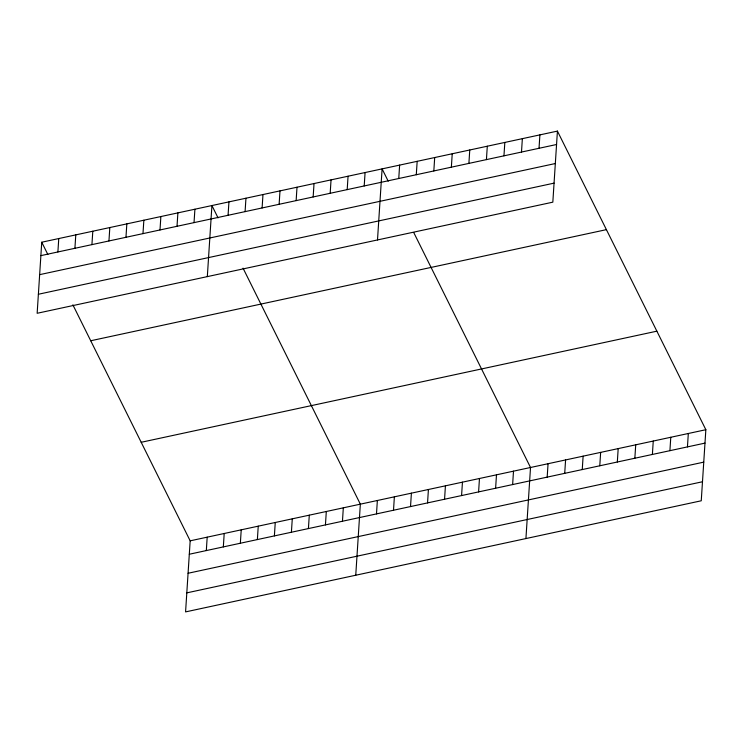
<?xml version="1.0" encoding="UTF-8"?>
<svg xmlns="http://www.w3.org/2000/svg" width="743" height="743" viewBox="0 0 743 743"><rect width="100%" height="100%" fill="white"/><g stroke="black" fill="none" stroke-linecap="round" stroke-linejoin="round"><path stroke-width="1.11" d="M41.747 242.218L37.15 313.286L552.829 202.17L557.426 131.102L41.747 242.218L47.868 254.533M57.898 251.961L58.762 238.549M74.913 248.292L75.777 234.89M91.928 244.623L92.801 231.222M108.952 240.955L109.815 227.553M125.966 237.286L126.83 223.884M142.981 233.627L143.854 220.216M160.005 229.958L160.869 216.547M177.02 226.29L177.883 212.888M194.034 222.621L194.907 209.22M72.87 304.834L190.171 540.83L185.574 611.898L701.253 500.782L705.85 429.714L557.426 131.102M207.325 276.619L211.922 205.551L218.043 217.866M206.322 550.572L207.186 537.161M228.073 215.294L228.937 201.882M223.337 546.904L224.2 533.502M245.088 211.625L245.952 198.214M240.351 543.235L241.224 529.833M262.103 207.956L262.976 194.555M257.375 539.567L258.239 526.165M279.127 204.288L279.99 190.886M274.39 535.898L275.254 522.496M296.141 200.619L297.005 187.217M291.405 532.239L292.278 518.828M313.156 196.951L314.029 183.549M308.419 528.57L309.292 515.168M330.18 193.291L331.044 179.88M325.443 524.902L326.307 511.5M347.195 189.623L348.058 176.212M342.458 521.233L343.322 507.831M364.209 185.954L365.082 172.552M355.748 575.231L360.346 504.163L243.045 268.167M377.5 239.952L382.097 168.884L388.217 181.199M376.497 513.905L377.36 500.494M398.759 178.506L399.632 165.104M393.511 510.237L394.375 496.826M416.294 174.735L417.167 161.324M410.526 506.568L411.399 493.166M433.828 170.955L434.692 157.544M427.55 502.9L428.414 489.498M451.363 167.175L452.227 153.773M444.565 499.231L445.428 485.829M468.898 163.395L469.762 149.993M461.579 495.562L462.452 482.161M486.424 159.615L487.297 146.213M478.594 491.903L479.467 478.492M503.958 155.844L504.831 142.433M495.618 488.235L496.482 474.823M521.493 152.064L522.357 138.662M512.633 484.566L513.497 471.164M539.028 148.284L539.892 134.882M525.923 538.564L530.521 467.496L413.73 232.522M547.182 477.117L548.055 463.716M564.717 473.347L565.581 459.936M582.252 469.567L583.116 456.156M599.787 465.787L600.65 452.385M617.322 462.007L618.185 448.605M634.847 458.227L635.72 444.825M652.382 454.456L653.255 441.045M669.917 450.676L670.78 437.274M687.451 446.896L688.315 433.494M40.874 255.629L556.563 144.504M39.648 274.65L555.327 163.534M38.376 294.256L554.064 183.14M90.73 340.758L606.409 229.643M141.189 442.289L656.868 331.174M190.171 540.83L705.85 429.714M189.298 554.241L704.986 443.116M188.072 573.262L703.751 462.146M186.799 592.868L702.488 481.752"/></g></svg>
